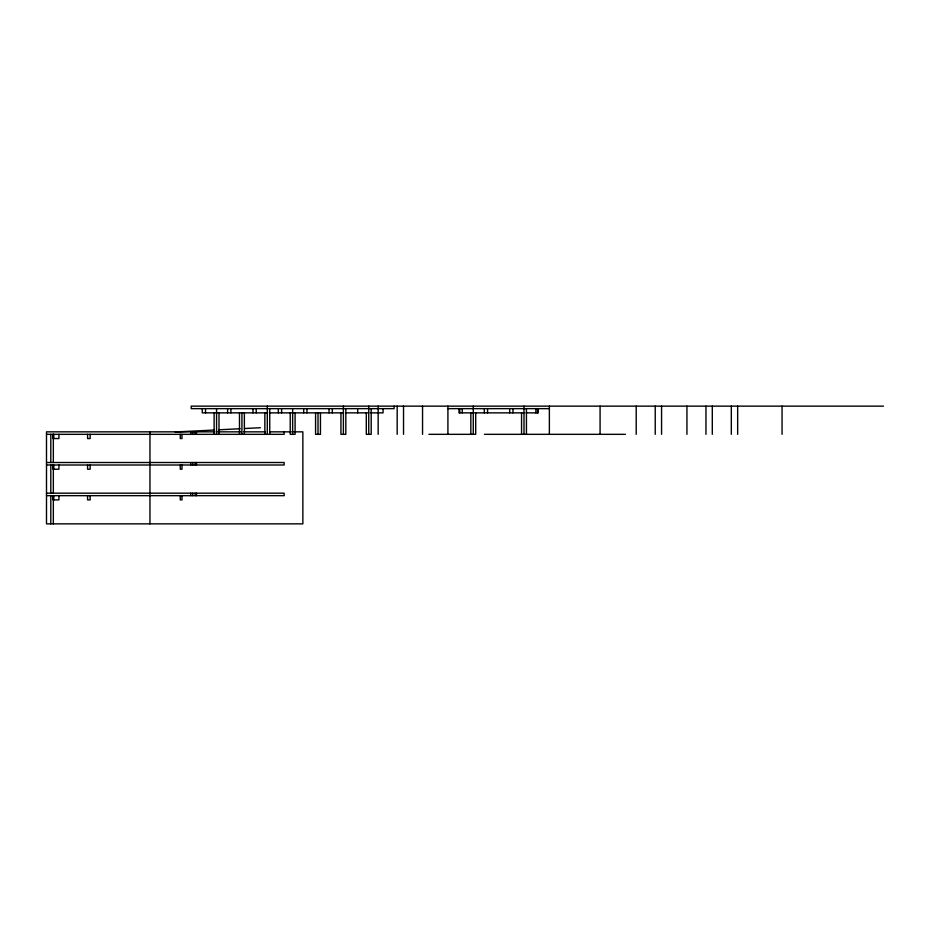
<?xml version="1.0" encoding="UTF-8"?>
<svg xmlns="http://www.w3.org/2000/svg" width="930" height="930" viewBox="0 0 930 930"><rect width="100%" height="100%" fill="white"/><g stroke="black" fill="none" stroke-linecap="round" stroke-linejoin="round"><path stroke-width="1.4" d="M705.963 434.333L705.963 406.143M175.107 431.985L214.132 430.032M218.469 429.823L240.138 428.742M244.474 428.521L260.377 427.73M883.5 406.143L191.196 406.143L191.196 408.642L394.111 408.642L394.111 406.143M447.911 408.642L549.363 408.642M267.294 412.862L202.252 412.862L202.252 408.642M269.363 412.862L343.379 412.862M345.449 412.862L368.745 412.862M370.814 412.862L383.055 412.862L383.055 408.642M523.997 412.862L458.967 412.862L458.967 408.642M526.066 412.862L538.307 412.862L538.307 408.642M214.865 431.846L46.5 431.846L46.5 523.857L302.855 523.857L302.855 431.846L293.764 431.846M217.748 431.846L241.068 431.846M243.707 431.846L265.492 431.846M269.677 431.846L291.322 431.846M46.5 434.333L284.15 434.333L284.15 431.846M428.881 434.333L475.707 434.333L475.707 412.862M484.402 434.333L625.448 434.333M46.5 462.512L284.15 462.512L284.15 465L46.5 465M46.5 493.179L284.15 493.179L284.15 495.667L46.5 495.667M782.049 406.143L782.049 434.333M737.664 406.143L737.664 434.333M731.317 406.143L731.317 434.333M712.299 406.143L712.299 434.333M686.933 406.143L686.933 434.333M661.567 406.143L661.567 434.333M655.231 406.143L655.231 434.333M636.213 406.143L636.213 434.333M600.083 406.143L600.083 434.333M549.363 406.143L549.363 434.333M537.494 408.642L537.494 412.862M535.866 408.642L535.866 412.862M526.438 408.642L526.438 434.333M523.997 406.143L523.997 434.333M521.556 412.862L521.556 434.333M512.942 408.642L512.942 412.862M509.687 408.642L509.687 412.862M487.576 408.642L487.576 412.862M484.321 408.642L484.321 412.862M473.265 406.143L473.265 434.333M470.836 412.862L470.836 434.333M462.222 408.642L462.222 412.862M459.78 408.642L459.78 412.862M447.911 406.143L447.911 434.333M422.546 406.143L422.546 434.333M403.527 406.143L403.527 434.333M397.18 406.143L397.18 434.333M378.161 406.143L378.161 434.333M371.186 408.642L371.186 434.333L366.304 434.333L366.304 412.862M368.745 406.143L368.745 434.333M357.69 408.642L357.69 412.862M345.821 408.642L345.821 434.333L340.938 434.333L340.938 412.862M343.379 406.143L343.379 434.333M332.324 408.642L332.324 412.862M329.069 408.642L329.069 412.862M320.455 412.862L320.455 434.333L315.572 434.333L315.572 412.862M318.014 412.862L318.014 434.333M306.958 408.642L306.958 412.862M303.703 408.642L303.703 412.862M295.089 412.862L295.089 434.333L290.218 434.333L290.218 412.862M292.648 408.642L292.648 434.333M281.604 408.642L281.604 412.862M278.349 408.642L278.349 412.862M269.735 408.642L269.735 434.333M267.294 406.143L267.294 434.333M264.852 412.862L264.852 434.333M256.238 408.642L256.238 412.862M252.983 408.642L252.983 412.862M244.369 412.862L244.369 434.333M241.928 412.862L241.928 434.333M239.487 412.862L239.487 434.333M230.873 408.642L230.873 412.862M227.618 408.642L227.618 412.862M219.003 412.862L219.003 434.333M216.562 408.642L216.562 434.333M214.121 412.862L214.121 434.333M205.507 408.642L205.507 412.862M196.463 431.846L196.463 434.333M196.463 462.512L196.463 465M196.463 493.179L196.463 495.667M195.207 431.846L195.207 434.333M195.207 462.512L195.207 465M195.207 493.179L195.207 495.667M192.731 431.846L192.731 434.333M192.731 462.512L192.731 465M192.731 493.179L192.731 495.667M190.755 431.846L190.755 434.333M190.755 462.512L190.755 465M190.755 493.179L190.755 495.667M181.978 434.333L181.978 438.553L180.257 438.553L180.257 434.333M181.978 465L181.978 469.232L180.257 469.232L180.257 465M181.978 495.667L181.978 499.898L180.257 499.898L180.257 495.667M149.963 431.846L149.963 523.857M90.152 434.333L90.152 438.553L87.571 438.553L87.571 434.333M90.152 465L90.152 469.232L87.571 469.232L87.571 465M90.152 495.667L90.152 499.898L87.571 499.898L87.571 495.667M58.927 434.333L58.927 438.553L53.045 438.553L53.045 434.333M58.927 465L58.927 469.232L53.045 469.232L53.045 465M58.927 495.667L58.927 499.898L53.045 499.898L53.045 495.667M53.766 434.333L53.766 438.553M53.766 465L53.766 469.232M53.766 495.667L53.766 499.898M53.336 434.333L53.336 462.512M53.336 465L53.336 493.179M53.336 495.667L53.336 523.857M50.801 434.333L50.801 462.512M50.801 465L50.801 493.179M50.801 495.667L50.801 523.857"/></g></svg>
